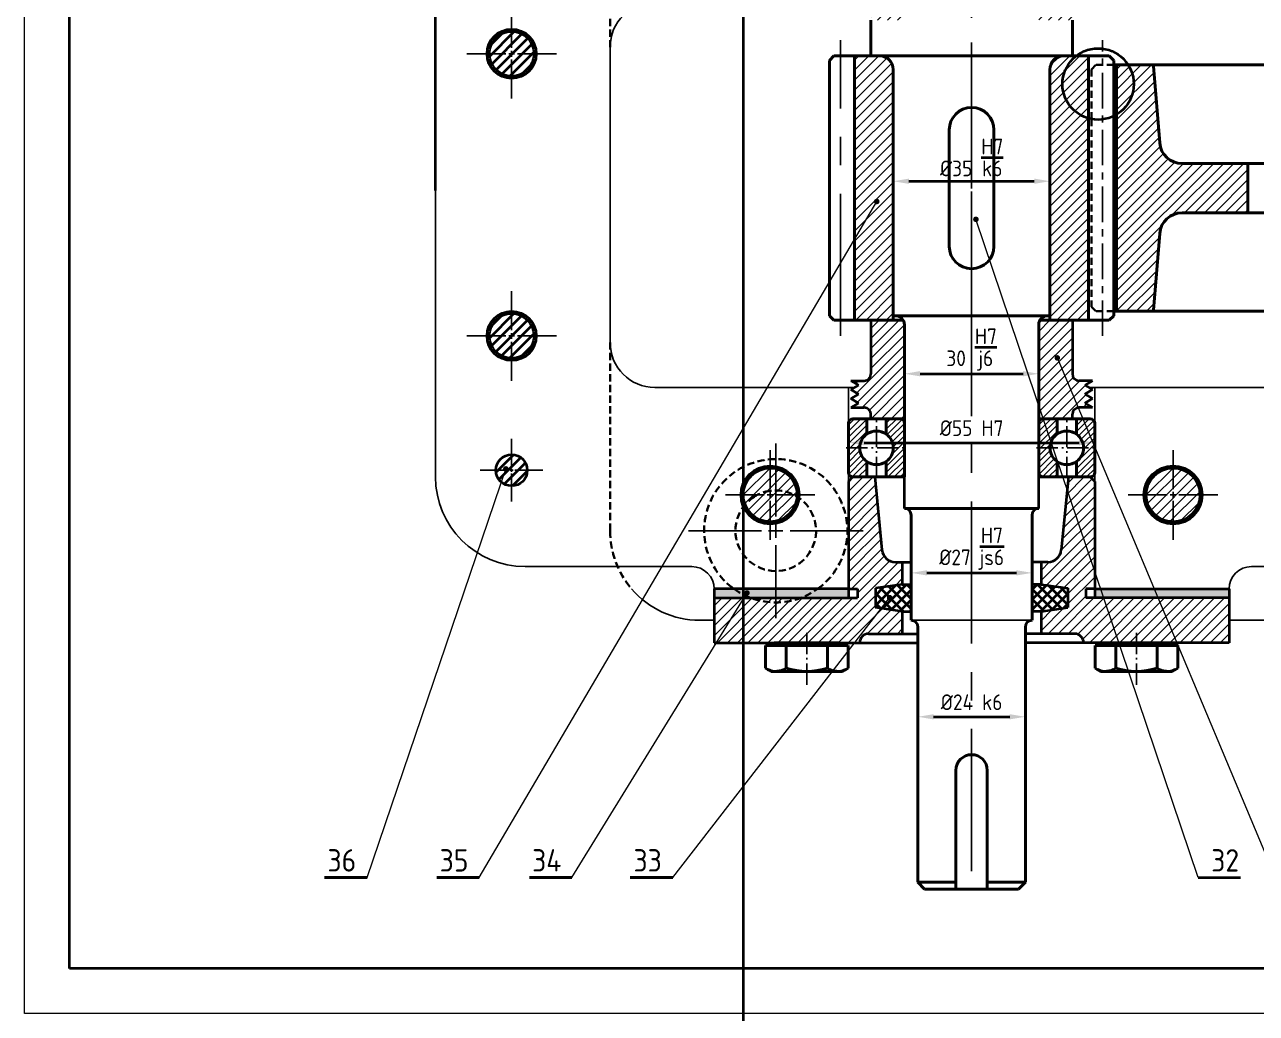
# Model space of a CAD drawing. Header units: millimetres. Extents: x 8200 to 9389, y 625 to 13172.
# Drawn here: x 8199.5 to 8474.7, y 12330.6 to 12551.4 of the extents above; entities that cross this region are included whole.
import ezdxf

# ---------------------------------------------------------------- set-up
doc = ezdxf.new("R2010")
doc.units = ezdxf.units.MM
for name, pattern in [('AM_DIN_G_W050', [13.75, 9.75, -1.5, 1, -1.5]), ('AM_DIN_G_W050x2', [6.875, 4.75, -0.875, 0.375, -0.875]), ('CENTER', [50.8, 31.75, -6.35, 6.35, -6.35]), ('CENTER2', [1.125, 0.75, -0.125, 0.125, -0.125]), ('HIDDEN', [9.525, 6.35, -3.175])]:
    doc.linetypes.add(name, pattern=pattern)
for name, color, linetype, lineweight in [('AM_0', 7, 'Continuous', 50), ('AM_0N', 7, 'Continuous', 50), ('AM_6', 2, 'HIDDEN', 35), ('AM_7', 4, 'AM_DIN_G_W050', 25), ('AM_7N', 4, 'AM_DIN_G_W050', 25), ('AM_8N', 1, 'Continuous', 25), ('CENTER', 1, 'CENTER', 25), ('manh', 3, 'Continuous', 13), ('net dam', 7, 'Continuous', 40)]:
    doc.layers.add(name, color=color, linetype=linetype, lineweight=lineweight)
doc.styles.get("Standard").update_dxf_attribs({"font": 'ISOCP.SHX'})
doc.dimstyles.new('AM_DIN', dxfattribs={"dimtxt": 3.5, "dimasz": 3.5, "dimexe": 1, "dimexo": 1, "dimgap": 1.5, "dimtad": 1, "dimdsep": 46, "dimtxsty": 'Standard', "dimcen": 0, "dimclrd": 256, "dimclre": 256, "dimclrt": 2, "dimadec": 0, "dimazin": 2, "dimtp": 0.1, "dimtm": 0.1, "dimtfac": 0.71, "dimtdec": 3, "dimtmove": 0, "dimatfit": 3, "dimfxl": 1, "dimlwd": -1, "dimlwe": -1, "dimarcsym": 0})
pattern_1 = [(225, (21956.8849, 3727.6277), (1.12253202, -1.12253202), [])]

# ---------------------------------------------------------------- blocks, each defined once
blk = doc.blocks.new('*U12')
at = {"layer": 'CENTER', "color": 0, "linetype": 'CENTER', "transparency": 16777216}
for p, q in [((0, 1.3), (0, 10)), ((-10, 0), (-1.3, 0)), ((1.3, 0), (10, 0)), ((0, -10), (0, -1.3))]:
    blk.add_line(p, q, dxfattribs=at)
at = {"layer": 'CENTER', "color": 0, "linetype": 'Continuous', "transparency": 16777216}
for p, q in [((-0.65, 0), (0.65, 0)), ((0, -0.65), (0, 0.65))]:
    blk.add_line(p, q, dxfattribs=at)
blk = doc.blocks.new('*U18')
at = {"layer": 'CENTER', "color": 0, "linetype": 'CENTER2', "transparency": 16777216}
for p, q in [((0, 3.2), (0, 19.5)), ((-19.5, 0), (-3.2, 0)), ((3.2, 0), (19.5, 0)), ((0, -19.5), (0, -3.2))]:
    blk.add_line(p, q, dxfattribs=at)
at = {"layer": 'CENTER', "color": 0, "linetype": 'Continuous', "transparency": 16777216}
for p, q in [((-1.6, 0), (1.6, 0)), ((0, -1.6), (0, 1.6))]:
    blk.add_line(p, q, dxfattribs=at)
blk = doc.blocks.new('*U21')
at = {"layer": 'CENTER', "color": 0, "linetype": 'CENTER', "transparency": 16777216}
for p, q in [((0, 3.2), (0, 19.5)), ((-19.5, 0), (-3.2, 0)), ((3.2, 0), (19.5, 0)), ((0, -19.5), (0, -3.2))]:
    blk.add_line(p, q, dxfattribs=at)
at = {"layer": 'CENTER', "color": 0, "linetype": 'Continuous', "transparency": 16777216}
for p, q in [((-1.6, 0), (1.6, 0)), ((0, -1.6), (0, 1.6))]:
    blk.add_line(p, q, dxfattribs=at)
blk = doc.blocks.new('*U30')
at = {"layer": 'CENTER', "color": 0, "linetype": 'CENTER', "transparency": 16777216}
for p, q in [((0, 1.3), (0, 10)), ((-10, 0), (-1.3, 0)), ((1.3, 0), (10, 0)), ((0, -10), (0, -1.3))]:
    blk.add_line(p, q, dxfattribs=at)
at = {"layer": 'CENTER', "color": 0, "linetype": 'Continuous', "transparency": 16777216}
for p, q in [((-0.65, 0), (0.65, 0)), ((0, -0.65), (0, 0.65))]:
    blk.add_line(p, q, dxfattribs=at)
blk = doc.blocks.new('*U37')
at = {"layer": 'CENTER', "color": 0, "linetype": 'CENTER', "transparency": 16777216}
for p, q in [((0, 0.7), (0, 7)), ((-7, 0), (-0.7, 0)), ((0.7, 0), (7, 0)), ((0, -7), (0, -0.7))]:
    blk.add_line(p, q, dxfattribs=at)
at = {"layer": 'CENTER', "color": 0, "linetype": 'Continuous', "transparency": 16777216}
for p, q in [((-0.35, 0), (0.35, 0)), ((0, -0.35), (0, 0.35))]:
    blk.add_line(p, q, dxfattribs=at)
blk = doc.blocks.new('*D52')
at = {"layer": 'Defpoints', "color": 0, "transparency": 16777216}
for p in [(8399.06, 12396.84), (8423.06, 12396.84), (8423.06, 12396.84)]:
    blk.add_point(p, dxfattribs=at)
at = {"layer": 'net dam', "linetype": 'ByBlock', "transparency": 16777216}
blk.add_line((8402.56, 12396.84), (8419.56, 12396.84), dxfattribs=at)
at = {"layer": 'net dam', "transparency": 16777216}
for points in [[(8402.56, 12397.42), (8402.56, 12396.25), (8399.06, 12396.84)], [(8419.56, 12397.42), (8419.56, 12396.25), (8423.06, 12396.84)]]:
    blk.add_solid(points, dxfattribs=at)
at = {"layer": 'net dam', "color": 2, "transparency": 16777216, "insert": (8411.06, 12400.09), "char_height": 3.5, "attachment_point": 5}
blk.add_mtext('%%C24{}{\\C2; k6}', dxfattribs=at)
blk = doc.blocks.new('*D53')
at = {"layer": 'Defpoints', "color": 0, "transparency": 16777216}
for p in [(8397.56, 12428.97), (8424.56, 12428.97), (8424.56, 12428.97)]:
    blk.add_point(p, dxfattribs=at)
at = {"layer": 'net dam', "linetype": 'ByBlock', "transparency": 16777216}
blk.add_line((8401.06, 12428.97), (8421.06, 12428.97), dxfattribs=at)
at = {"layer": 'net dam', "transparency": 16777216}
for points in [[(8401.06, 12429.56), (8401.06, 12428.39), (8397.56, 12428.97)], [(8421.06, 12429.56), (8421.06, 12428.39), (8424.56, 12428.97)]]:
    blk.add_solid(points, dxfattribs=at)
at = {"layer": 'net dam', "color": 2, "transparency": 16777216, "insert": (8411.06, 12434.89), "char_height": 3.5, "attachment_point": 5}
blk.add_mtext('%%C27{}{\\C2; \\SH7/js6;}', dxfattribs=at)
blk = doc.blocks.new('*D54')
at = {"layer": 'Defpoints', "color": 0, "transparency": 16777216}
for p in [(8383.56, 12458.03), (8438.56, 12458.03), (8438.56, 12458.03)]:
    blk.add_point(p, dxfattribs=at)
at = {"layer": 'net dam', "linetype": 'ByBlock', "transparency": 16777216}
blk.add_line((8387.06, 12458.03), (8435.06, 12458.03), dxfattribs=at)
at = {"layer": 'net dam', "transparency": 16777216}
for points in [[(8387.06, 12458.62), (8387.06, 12457.45), (8383.56, 12458.03)], [(8435.06, 12458.62), (8435.06, 12457.45), (8438.56, 12458.03)]]:
    blk.add_solid(points, dxfattribs=at)
at = {"layer": 'net dam', "color": 2, "transparency": 16777216, "insert": (8411.06, 12461.28), "char_height": 3.5, "attachment_point": 5}
blk.add_mtext('%%C55{}{\\C2; H7}', dxfattribs=at)
blk = doc.blocks.new('*D55')
at = {"layer": 'Defpoints', "color": 0, "transparency": 16777216}
for p in [(8396.06, 12474.38), (8426.06, 12474.38), (8426.06, 12473.43)]:
    blk.add_point(p, dxfattribs=at)
at = {"layer": 'net dam', "linetype": 'ByBlock', "transparency": 16777216}
for p, q in [((8396.06, 12473.38), (8396.06, 12472.43)), ((8399.56, 12473.43), (8422.56, 12473.43)), ((8426.06, 12473.38), (8426.06, 12472.43))]:
    blk.add_line(p, q, dxfattribs=at)
at = {"layer": 'net dam', "transparency": 16777216}
for points in [[(8399.56, 12474.02), (8399.56, 12472.85), (8396.06, 12473.43)], [(8422.56, 12474.02), (8422.56, 12472.85), (8426.06, 12473.43)]]:
    blk.add_solid(points, dxfattribs=at)
at = {"layer": 'net dam', "color": 2, "transparency": 16777216, "insert": (8411.06, 12479.34), "char_height": 3.5, "attachment_point": 5}
blk.add_mtext('30{}{\\C2; \\SH7/j6;}', dxfattribs=at)
blk = doc.blocks.new('*D56')
at = {"layer": 'Defpoints', "color": 0, "transparency": 16777216}
for p in [(8428.56, 12516.41), (8393.56, 12513.38), (8428.56, 12513.38)]:
    blk.add_point(p, dxfattribs=at)
at = {"layer": 'net dam', "linetype": 'ByBlock', "transparency": 16777216}
for p, q in [((8393.56, 12514.38), (8393.56, 12517.41)), ((8397.06, 12516.41), (8425.06, 12516.41)), ((8428.56, 12514.38), (8428.56, 12517.41))]:
    blk.add_line(p, q, dxfattribs=at)
at = {"layer": 'net dam', "transparency": 16777216}
for points in [[(8397.06, 12517), (8397.06, 12515.83), (8393.56, 12516.41)], [(8425.06, 12517), (8425.06, 12515.83), (8428.56, 12516.41)]]:
    blk.add_solid(points, dxfattribs=at)
at = {"layer": 'net dam', "color": 2, "transparency": 16777216, "insert": (8411.06, 12521.72), "char_height": 3.5, "attachment_point": 5}
blk.add_mtext('%%C35{}{\\C2; \\SH7/k6;}', dxfattribs=at)
blk = doc.blocks.new('*D59')
at = {"layer": 'Defpoints', "color": 0, "transparency": 16777216}
for p in [(8723.31, 12685.32), (8291.32, 12513.38), (8723.31, 12513.38)]:
    blk.add_point(p, dxfattribs=at)
at = {"layer": 'net dam', "linetype": 'ByBlock', "transparency": 16777216}
for p, q in [((8291.32, 12514.38), (8291.32, 12686.32)), ((8723.31, 12514.38), (8723.31, 12686.32)), ((8294.82, 12685.32), (8719.81, 12685.32))]:
    blk.add_line(p, q, dxfattribs=at)
at = {"layer": 'net dam', "transparency": 16777216}
for points in [[(8294.82, 12685.9), (8294.82, 12684.74), (8291.32, 12685.32)], [(8719.81, 12685.9), (8719.81, 12684.74), (8723.31, 12685.32)]]:
    blk.add_solid(points, dxfattribs=at)
at = {"layer": 'net dam', "color": 2, "transparency": 16777216, "insert": (8507.32, 12688.57), "char_height": 3.5, "attachment_point": 5}
blk.add_mtext('432', dxfattribs=at)
blk = doc.blocks.new('*U86')
at = {"layer": 'CENTER', "color": 0, "linetype": 'CENTER', "transparency": 16777216}
for p, q in [((0, 1.3), (0, 10)), ((-10, 0), (-1.3, 0)), ((1.3, 0), (10, 0)), ((0, -10), (0, -1.3))]:
    blk.add_line(p, q, dxfattribs=at)
at = {"layer": 'CENTER', "color": 0, "linetype": 'Continuous', "transparency": 16777216}
for p, q in [((-0.65, 0), (0.65, 0)), ((0, -0.65), (0, 0.65))]:
    blk.add_line(p, q, dxfattribs=at)
blk = doc.blocks.new('*U83')
at = {"layer": 'CENTER', "color": 0, "linetype": 'CENTER', "transparency": 16777216}
for p, q in [((0, 1.3), (0, 10)), ((-10, 0), (-1.3, 0)), ((1.3, 0), (10, 0)), ((0, -10), (0, -1.3))]:
    blk.add_line(p, q, dxfattribs=at)
at = {"layer": 'CENTER', "color": 0, "linetype": 'Continuous', "transparency": 16777216}
for p, q in [((-0.65, 0), (0.65, 0)), ((0, -0.65), (0, 0.65))]:
    blk.add_line(p, q, dxfattribs=at)

msp = doc.modelspace()

# ---------------------------------------------------------------- hatches: boundary and pattern name
at = {"layer": 'manh'}
h = msp.add_hatch(dxfattribs=at)
h.set_pattern_fill('ANSI31', color=256, scale=0.5, angle=180)
h.paths.add_polyline_path([(8436.324, 12559.877), (8438.056, 12560.877), (8435.056, 12560.877, -0.4142136), (8433.556, 12562.377), (8433.556, 12563.373), (8430.131, 12563.373), (8427.056, 12563.373), (8426.056, 12563.373), (8426.056, 12552.377), (8431.056, 12552.377), (8433.556, 12552.377), (8433.556, 12553.377, -0.4142136), (8435.056, 12554.877), (8438.056, 12554.877), (8436.324, 12555.877), (8438.056, 12556.877), (8436.324, 12557.877), (8438.056, 12558.877)])
h.paths.add_polyline_path([(8396.056, 12563.373), (8395.056, 12563.373), (8391.981, 12563.373), (8388.556, 12563.373), (8388.556, 12562.377, -0.4142136), (8387.056, 12560.877), (8384.056, 12560.877), (8385.788, 12559.877), (8384.056, 12558.877), (8385.788, 12557.877), (8384.056, 12556.877), (8385.788, 12555.877), (8384.056, 12554.877), (8387.056, 12554.877, -0.4142136), (8388.556, 12553.377), (8388.556, 12552.377), (8396.056, 12552.377)])
h.paths.add_polyline_path([(8533.563, 12561.873), (8526.067, 12561.873, -0.4142136), (8524.567, 12560.373), (8519.067, 12560.373), (8520.8, 12559.373), (8519.067, 12558.373), (8520.8, 12557.373), (8519.067, 12556.373), (8520.8, 12555.373), (8519.067, 12554.373), (8524.567, 12554.373, -0.4142136), (8526.067, 12552.873), (8526.067, 12547.877), (8533.563, 12547.877)])
h.paths.add_polyline_path([(8593.067, 12558.373), (8591.335, 12559.373), (8593.067, 12560.373), (8585.067, 12560.373, -0.4142136), (8583.567, 12561.873), (8583.457, 12561.873), (8579.567, 12561.873), (8578.567, 12561.873), (8578.567, 12552.873), (8578.563, 12547.877), (8583.567, 12547.877), (8583.567, 12552.873, -0.4142136), (8585.067, 12554.373), (8593.067, 12554.373), (8591.335, 12555.373), (8593.067, 12556.373), (8591.335, 12557.373)])
h.paths.add_polyline_path([(8438.056, 12471.877), (8435.056, 12471.877, -0.4142136), (8433.556, 12473.377), (8433.556, 12485.377), (8426.324, 12485.377, 0.1316525), (8426.056, 12484.377), (8426.056, 12463.377), (8433.556, 12463.377), (8433.556, 12464.377, -0.4142136), (8435.056, 12465.877), (8438.056, 12465.877), (8436.324, 12466.877), (8438.056, 12467.877), (8436.324, 12468.877), (8438.056, 12469.877), (8436.324, 12470.877)])
h.paths.add_polyline_path([(8396.056, 12474.377), (8396.056, 12484.377, 0.1316525), (8395.788, 12485.377), (8388.556, 12485.377), (8388.556, 12473.377, -0.4142136), (8387.056, 12471.877), (8384.056, 12471.877), (8385.788, 12470.877), (8384.056, 12469.877), (8385.788, 12468.877), (8384.056, 12467.877), (8385.788, 12466.877), (8384.056, 12465.877), (8387.056, 12465.877, -0.4142136), (8388.556, 12464.377), (8388.556, 12463.377), (8396.056, 12463.377)])
h.paths.add_polyline_path([(8533.563, 12473.877), (8526.063, 12473.877, -0.4142136), (8524.563, 12472.377), (8519.063, 12472.377), (8520.795, 12471.377), (8519.063, 12470.377), (8520.795, 12469.377), (8519.063, 12468.377), (8520.795, 12467.377), (8519.063, 12466.377), (8524.563, 12466.377, -0.4142136), (8526.063, 12464.877), (8533.563, 12464.877)])
h.paths.add_polyline_path([(8591.331, 12471.377), (8593.063, 12472.377), (8585.063, 12472.377, -0.4142136), (8583.563, 12473.877), (8578.563, 12473.877), (8578.563, 12464.877), (8583.563, 12464.877, -0.4142136), (8585.063, 12466.377), (8593.063, 12466.377), (8591.331, 12467.377), (8593.063, 12468.377), (8591.331, 12469.377), (8593.063, 12470.377)])
h = msp.add_hatch(dxfattribs=at)
h.set_pattern_fill('ANSI31', color=256, scale=0.5, angle=180)
h.set_pattern_definition(pattern_1)
h.paths.add_polyline_path([(8458.05, 12509.377), (8472.75, 12509.377), (8472.75, 12520.377), (8458.05, 12520.377, -0.3908975), (8453.066, 12524.977), (8451.683, 12542.167, 0.3679443), (8451.437, 12542.377), (8443.437, 12542.377), (8443.437, 12487.377), (8451.437, 12487.377, 0.4142136), (8451.687, 12487.627), (8453.066, 12504.778, -0.3908975)])
h.paths.add_polyline_path([(8531.063, 12545.877), (8529.063, 12547.877), (8507.563, 12547.877), (8506.063, 12546.377), (8504.188, 12524.942, -0.3888787), (8499.207, 12520.377), (8484.75, 12520.377), (8484.75, 12509.377), (8499.207, 12509.377, -0.3888787), (8504.188, 12504.813), (8506.063, 12483.377), (8507.563, 12481.877), (8529.063, 12481.877), (8531.063, 12483.877)])
h.paths.add_polyline_path([(8607.938, 12504.813, -0.3888787), (8612.919, 12509.377), (8627.376, 12509.377), (8627.376, 12520.377), (8612.919, 12520.377, -0.3888787), (8607.938, 12524.942), (8606.063, 12546.377), (8604.563, 12547.877), (8583.063, 12547.877), (8581.063, 12545.877), (8581.063, 12483.877), (8583.063, 12481.877), (8604.563, 12481.877), (8606.063, 12483.377)])
h.paths.add_polyline_path([(8654.076, 12520.377), (8639.376, 12520.377), (8639.376, 12509.377), (8654.076, 12509.377, -0.3908975), (8659.06, 12504.778), (8660.443, 12487.588, 0.3679443), (8660.689, 12487.377), (8668.689, 12487.377), (8668.689, 12542.377), (8660.689, 12542.377, 0.4142136), (8660.439, 12542.127), (8659.06, 12524.977, -0.3908975)])
h = msp.add_hatch(dxfattribs=at)
h.set_pattern_fill('ANSI31', color=256, scale=0.5, angle=180)
h.set_pattern_definition(pattern_1)
h.paths.add_polyline_path([(8384.926, 12485.377), (8393.556, 12485.377), (8393.556, 12541.377, 0.4142136), (8390.556, 12544.377), (8384.926, 12544.377)])
h.paths.add_polyline_path([(8437.186, 12544.377), (8431.556, 12544.377, 0.4142136), (8428.556, 12541.377), (8428.556, 12485.377), (8437.186, 12485.377)])
h = msp.add_hatch(color=256, dxfattribs=at)
edge = h.paths.add_edge_path(flags=0)
edge.add_arc((8389.87, 12511.888), 0.625, 0, 360)
h = msp.add_hatch(color=256, dxfattribs=at)
edge = h.paths.add_edge_path(flags=0)
edge.add_arc((8412.013, 12507.912), 0.625, 0, 360)
h = msp.add_hatch(color=256, dxfattribs=at)
edge = h.paths.add_edge_path(flags=0)
edge.add_arc((8430.197, 12476.967), 0.625, 0, 360)
h = msp.add_hatch(color=256, dxfattribs=at)
edge = h.paths.add_edge_path(flags=0)
edge.add_arc((8307.024, 12452.185), 0.625, 0, 360)
h = msp.add_hatch(dxfattribs=at)
h.set_pattern_fill('ANSI31', color=256, scale=0.5, angle=180)
h.set_pattern_definition([(225, (-245.0072, 0), (1.12253202, -1.12253202), [])])
h.paths.add_polyline_path([(8372.056, 12446.377, 1), (8360.056, 12446.377, 1)])
h = msp.add_hatch(dxfattribs=at)
h.set_pattern_fill('ANSI31', color=256, scale=0.5, angle=180)
h.set_pattern_definition([(225, (-155.0072, 0), (1.12253202, -1.12253202), [])])
h.paths.add_polyline_path([(8462.056, 12446.377, 1), (8450.056, 12446.377, 1)])
h = msp.add_hatch(dxfattribs=at)
h.set_pattern_fill('ANSI31', color=256, scale=0.5, angle=180)
h.paths.add_polyline_path([(8432.556, 12425.527), (8432.556, 12421.227), (8426.556, 12420.377), (8426.556, 12415.377), (8434.056, 12415.377, -0.4142136), (8436.056, 12413.377), (8468.556, 12413.377), (8468.556, 12423.377), (8436.556, 12423.377), (8436.556, 12425.377), (8438.556, 12425.377), (8438.556, 12449.377), (8437.556, 12450.377), (8432.706, 12450.377), (8431.076, 12434.079, -0.3853136), (8428.091, 12431.377), (8426.556, 12431.377), (8426.556, 12426.377)])
h.paths.add_polyline_path([(8385.556, 12425.377), (8385.556, 12423.377), (8372.884, 12423.377, -0.1795919), (8361.749, 12423.377), (8353.556, 12423.377), (8353.556, 12413.377), (8386.056, 12413.377, -0.4142136), (8388.056, 12415.377), (8395.556, 12415.377), (8395.556, 12420.377), (8389.556, 12421.227), (8389.556, 12425.527), (8395.556, 12426.377), (8395.556, 12431.377), (8394.021, 12431.377, -0.3853136), (8391.036, 12434.079), (8389.406, 12450.377), (8387.631, 12450.377), (8384.556, 12450.377), (8383.556, 12449.377), (8383.556, 12425.377)])
h.paths.add_polyline_path([(8367.317, 12423.377), (8367.317, 12422.377, 0.0890834), (8372.884, 12423.377)], flags=17)
h.paths.add_polyline_path([(8361.749, 12423.377, 0.0890834), (8367.317, 12422.377), (8367.317, 12423.377)], flags=17)
h = msp.add_hatch(color=256, dxfattribs=at)
edge = h.paths.add_edge_path(flags=0)
edge.add_arc((8360.888, 12424.489), 0.625, 0, 360)
h = msp.add_hatch(color=256, dxfattribs=at)
edge = h.paths.add_edge_path(flags=0)
edge.add_arc((8392.751, 12423.431), 0.625, 0, 360)
at = {"layer": 'net dam'}
h = msp.add_hatch(dxfattribs=at)
h.set_pattern_fill('ANSI31', color=3, scale=0.5)
h.paths.add_polyline_path([(8303.317, 12544.877, 1), (8313.317, 12544.877, 1)])
h.paths.add_polyline_path([(8303.317, 12481.877, 1), (8313.317, 12481.877, 1)])
h = msp.add_hatch(dxfattribs=at)
h.set_pattern_fill('ANSI31', color=3, scale=0.5)
h.paths.add_polyline_path([(8304.817, 12451.877, 1), (8311.817, 12451.877, 1)])
h = msp.add_hatch(dxfattribs=at)
h.set_pattern_fill('ANSI31', color=3, scale=0.5)
h.paths.add_polyline_path([(8363.194, 12446.377), (8361.056, 12446.377, 0.0688623), (8361.244, 12445.02, -0.0428963), (8362.466, 12445.959, -0.0233294)])
h = msp.add_hatch(color=3, dxfattribs=at)
h.dxf.hatch_style = 1
h.paths.add_polyline_path([(8353.556, 12425.377), (8353.556, 12423.377), (8383.556, 12423.377), (8383.556, 12425.377)])
h.paths.add_polyline_path([(8468.556, 12423.377), (8468.556, 12425.377), (8438.556, 12425.377), (8438.556, 12423.377)])
at = {"layer": 'net dam', "ltscale": 0.25}
h = msp.add_hatch(dxfattribs=at)
h.set_pattern_fill('ANSI37', color=3, scale=0.5)
h.paths.add_polyline_path([(8397.556, 12426.377), (8395.556, 12426.377), (8389.556, 12425.527), (8389.556, 12421.227), (8395.556, 12420.377), (8397.556, 12420.377)])
h.paths.add_polyline_path([(8432.556, 12425.527), (8426.556, 12426.377), (8424.556, 12426.377), (8424.556, 12420.377), (8426.556, 12420.377), (8432.556, 12421.227)])

# ---------------------------------------------------------------- linework, layer by layer
for p, q in [((8291.317, 12576.377), (8291.317, 12513.377)), ((8291.317, 12450.377), (8291.317, 12513.377)), ((8340.317, 12470.377), (8384.922, 12470.377)), ((8383.556, 12425.377), (8383.556, 12470.377)), ((8437.19, 12470.377), (8519.063, 12470.377)), ((8438.556, 12425.377), (8438.556, 12470.377)), ((8311.317, 12430.377), (8348.556, 12430.377)), ((8473.556, 12430.377), (8483.563, 12430.377)), ((8353.556, 12425.377), (8383.556, 12425.377)), ((8438.556, 12425.377), (8468.556, 12425.377)), ((8350.317, 12418.377), (8353.556, 12418.377)), ((8397.556, 12418.377), (8424.556, 12418.377)), ((8468.556, 12418.377), (8488.553, 12418.377))]:
    msp.add_line(p, q)
at = {"ltscale": 0.25}
for p in [(8330.317, 12546.377), (8330.317, 12480.377)]:
    msp.add_line(p, (8330.317, 12513.377), dxfattribs=at)
for centre, radius, start, end in [((8340.317, 12546.377), 10, 90, 180), ((8340.317, 12480.377), 10, 180, 270), ((8311.317, 12450.377), 20, 180, 270), ((8348.556, 12425.377), 5, 0, 90), ((8473.556, 12425.377), 5, 90, 180), ((8350.317, 12438.377), 20, 220.5416, 270)]:
    msp.add_arc(centre, radius, start, end)
at = {"layer": 'AM_0'}
for p, q in [((8388.556, 12544.377), (8388.556, 12552.377)), ((8433.556, 12544.377), (8433.556, 12552.377)), ((8379.3, 12543.377), (8380.3, 12544.377)), ((8379.3, 12486.377), (8379.3, 12543.377)), ((8380.3, 12544.377), (8434.4, 12544.377)), ((8384.925, 12485.377), (8384.925, 12544.377)), ((8388.556, 12544.377), (8433.556, 12544.377)), ((8393.556, 12544.377), (8428.556, 12544.377)), ((8434.4, 12544.377), (8441.812, 12544.377)), ((8437.187, 12530.438), (8437.187, 12544.377)), ((8442.812, 12543.377), (8441.812, 12544.377)), ((8442.812, 12530.957), (8442.812, 12543.377)), ((8393.556, 12485.377), (8393.556, 12541.377)), ((8428.556, 12485.377), (8428.556, 12541.377)), ((8446.041, 12542.377), (8442.812, 12542.377)), ((8443.437, 12542.377), (8443.437, 12531.297)), ((8505.713, 12542.377), (8446.041, 12542.377)), ((8451.687, 12542.127), (8453.066, 12524.977)), ((8437.187, 12485.377), (8437.187, 12530.438)), ((8442.812, 12486.377), (8442.812, 12530.957)), ((8443.437, 12531.297), (8443.437, 12487.377)), ((8406.056, 12527.877), (8406.056, 12501.877)), ((8416.056, 12527.877), (8416.056, 12501.877)), ((8458.05, 12520.377), (8499.207, 12520.377)), ((8472.75, 12509.377), (8472.75, 12520.377)), ((8458.05, 12509.377), (8499.207, 12509.377)), ((8451.687, 12487.627), (8453.066, 12504.778)), ((8380.3, 12485.377), (8379.3, 12486.377)), ((8380.3, 12485.377), (8395.788, 12485.377)), ((8393.556, 12486.377), (8428.556, 12486.377)), ((8426.324, 12485.377), (8441.812, 12485.377)), ((8442.812, 12486.377), (8441.812, 12485.377)), ((8505.713, 12487.377), (8442.812, 12487.377)), ((8396.056, 12450.377), (8396.056, 12484.377)), ((8426.056, 12450.377), (8426.056, 12484.377)), ((8396.056, 12443.377), (8426.056, 12443.377)), ((8397.556, 12418.377), (8397.556, 12441.877)), ((8424.556, 12418.377), (8424.556, 12441.877)), ((8399.056, 12406.377), (8399.056, 12416.877)), ((8423.056, 12406.377), (8423.056, 12416.877)), ((8399.056, 12359.877), (8399.056, 12406.377)), ((8423.056, 12359.877), (8423.056, 12406.377)), ((8407.556, 12358.377), (8407.556, 12384.877)), ((8414.556, 12358.377), (8414.556, 12384.877)), ((8399.056, 12359.877), (8400.556, 12358.377)), ((8399.056, 12359.877), (8407.556, 12359.877)), ((8400.556, 12358.377), (8421.556, 12358.377)), ((8414.556, 12359.877), (8423.056, 12359.877)), ((8421.556, 12358.377), (8423.056, 12359.877))]:
    msp.add_line(p, q, dxfattribs=at)
for centre, radius, start, end in [((8390.556, 12541.377), 3, 0, 90), ((8431.556, 12541.377), 3, 90, 180), ((8451.437, 12542.127), 0.25, 0, 90), ((8411.056, 12527.877), 5, 0, 180), ((8458.05, 12525.377), 5, 184.59839, 270), ((8458.05, 12504.377), 5, 90, 175.40161), ((8411.056, 12501.877), 5, 180, 0), ((8394.056, 12484.377), 2, 0, 90), ((8428.056, 12484.377), 2, 90, 180), ((8451.437, 12487.627), 0.25, 270, 0), ((8396.056, 12441.877), 1.5, 0, 90), ((8426.056, 12441.877), 1.5, 90, 180), ((8397.556, 12416.877), 1.5, 0, 90), ((8424.556, 12416.877), 1.5, 90, 180), ((8411.056, 12384.877), 3.5, 0, 180)]:
    msp.add_arc(centre, radius, start, end, dxfattribs=at)
at = {"layer": 'AM_0N'}
for p, q in [((8387.631, 12463.377), (8384.556, 12463.377)), ((8387.631, 12463.377), (8391.981, 12463.377)), ((8387.631, 12463.377), (8387.631, 12459.928)), ((8395.056, 12463.377), (8391.981, 12463.377)), ((8391.981, 12463.377), (8391.981, 12459.928)), ((8395.056, 12463.377), (8396.056, 12463.377)), ((8426.056, 12463.377), (8427.056, 12463.377)), ((8430.131, 12463.377), (8427.056, 12463.377)), ((8430.131, 12463.377), (8434.481, 12463.377)), ((8430.131, 12463.377), (8430.131, 12459.928)), ((8437.556, 12463.377), (8434.481, 12463.377)), ((8434.481, 12463.377), (8434.481, 12459.928)), ((8383.556, 12462.377), (8383.556, 12451.377)), ((8396.056, 12451.377), (8396.056, 12462.377)), ((8426.056, 12451.377), (8426.056, 12462.377)), ((8438.556, 12451.377), (8438.556, 12462.377)), ((8387.631, 12453.827), (8387.631, 12450.377)), ((8391.981, 12453.827), (8391.981, 12450.377)), ((8430.131, 12453.827), (8430.131, 12450.377)), ((8434.481, 12453.827), (8434.481, 12450.377)), ((8387.631, 12450.377), (8384.556, 12450.377)), ((8387.631, 12450.377), (8391.981, 12450.377)), ((8395.056, 12450.377), (8391.981, 12450.377)), ((8395.056, 12450.377), (8396.056, 12450.377)), ((8426.056, 12450.377), (8427.056, 12450.377)), ((8427.056, 12450.377), (8430.131, 12450.377)), ((8430.131, 12450.377), (8434.481, 12450.377)), ((8434.481, 12450.377), (8437.556, 12450.377)), ((8365.01, 12407.693), (8365.01, 12412.777)), ((8365.01, 12412.777), (8366.935, 12412.777)), ((8366.935, 12412.777), (8366.935, 12413.377)), ((8369.25, 12413.377), (8366.935, 12413.377)), ((8366.935, 12412.777), (8381.565, 12412.777)), ((8379.25, 12413.377), (8369.25, 12413.377)), ((8369.629, 12407.693), (8369.629, 12412.777)), ((8378.871, 12407.693), (8378.871, 12412.777)), ((8381.565, 12413.377), (8379.25, 12413.377)), ((8381.565, 12412.777), (8381.565, 12413.377)), ((8381.565, 12412.777), (8383.49, 12412.777)), ((8383.49, 12407.693), (8383.49, 12412.777)), ((8438.622, 12407.693), (8438.622, 12412.777)), ((8438.622, 12412.777), (8440.547, 12412.777)), ((8440.547, 12412.777), (8440.547, 12413.377)), ((8442.862, 12413.377), (8440.547, 12413.377)), ((8440.547, 12412.777), (8455.177, 12412.777)), ((8452.862, 12413.377), (8442.862, 12413.377)), ((8443.241, 12407.693), (8443.241, 12412.777)), ((8452.483, 12407.693), (8452.483, 12412.777)), ((8455.177, 12413.377), (8452.862, 12413.377)), ((8455.177, 12412.777), (8455.177, 12413.377)), ((8455.177, 12412.777), (8457.102, 12412.777)), ((8457.102, 12407.693), (8457.102, 12412.777)), ((8365.01, 12407.693), (8366.25, 12406.977)), ((8382.25, 12406.977), (8366.25, 12406.977)), ((8383.49, 12407.693), (8382.25, 12406.977)), ((8438.622, 12407.693), (8439.862, 12406.977)), ((8455.862, 12406.977), (8439.862, 12406.977)), ((8457.102, 12407.693), (8455.862, 12406.977))]:
    msp.add_line(p, q, dxfattribs=at)
for centre, radius, start, end in [((8384.556, 12462.377), 1, 90, 180), ((8395.056, 12462.377), 1, 0, 90), ((8427.056, 12462.377), 1, 90, 180), ((8437.556, 12462.377), 1, 0, 90), ((8389.806, 12456.877), 3.746, 54.50861, 125.49139), ((8432.306, 12456.877), 3.746, 54.50861, 125.49139), ((8389.806, 12456.877), 3.746, 125.49139, 234.50861), ((8389.806, 12456.877), 3.746, 305.49139, 54.50861), ((8432.306, 12456.877), 3.746, 125.49139, 234.50861), ((8432.306, 12456.877), 3.746, 305.49139, 54.50861), ((8389.806, 12456.877), 3.746, 234.50861, 305.49139), ((8432.306, 12456.877), 3.746, 234.50861, 305.49139), ((8384.556, 12451.377), 1, 180, 270), ((8395.056, 12451.377), 1, 270, 360), ((8427.056, 12451.377), 1, 180, 270), ((8437.556, 12451.377), 1, 270, 360), ((8367.319, 12411.06), 4.083, 244.44687, 304.44687), ((8374.25, 12422.25), 15.273, 252.38753, 287.61247), ((8381.18, 12411.06), 4.083, 235.55313, 295.55313), ((8440.931, 12411.06), 4.083, 244.44687, 304.44687), ((8447.862, 12422.25), 15.273, 252.38753, 287.61247), ((8454.792, 12411.06), 4.083, 235.55313, 295.55313)]:
    msp.add_arc(centre, radius, start, end, dxfattribs=at)
at = {"layer": 'AM_6', "ltscale": 0.25}
for p, q in [((8330.317, 12588.377), (8330.317, 12546.377)), ((8437.812, 12541.377), (8438.812, 12542.377)), ((8437.812, 12541.377), (8437.812, 12530.292)), ((8442.812, 12542.377), (8438.812, 12542.377)), ((8437.812, 12530.292), (8437.812, 12488.377)), ((8437.812, 12488.377), (8438.812, 12487.377)), ((8442.812, 12487.377), (8438.812, 12487.377)), ((8330.317, 12438.377), (8330.317, 12480.377))]:
    msp.add_line(p, q, dxfattribs=at)
for centre, radius, start, end in [((8367.317, 12438.377), 16, 305.65909, 234.34091), ((8367.317, 12438.377), 16, 305.65909, 234.34091), ((8367.317, 12438.377), 9, 122.61177, 98.05358), ((8367.317, 12438.377), 9, 98.05358, 122.61177), ((8350.317, 12438.377), 20, 180, 220.5416), ((8367.317, 12438.377), 16, 234.34091, 305.65909)]:
    msp.add_arc(centre, radius, start, end, dxfattribs=at)
at = {"layer": 'AM_7'}
for p, q in [((8384.926, 12485.377), (8384.926, 12544.377)), ((8437.186, 12485.377), (8437.186, 12544.377))]:
    msp.add_line(p, q, dxfattribs=at)
at = {"layer": 'AM_7N', "linetype": 'AM_DIN_G_W050x2'}
for p, q in [((8389.806, 12450.131), (8389.806, 12463.624)), ((8432.306, 12450.131), (8432.306, 12463.624)), ((8383.06, 12456.877), (8396.552, 12456.877)), ((8425.56, 12456.877), (8439.052, 12456.877))]:
    msp.add_line(p, q, dxfattribs=at)
at = {"layer": 'AM_8N'}
msp.add_line((8434.574, 12463.377), (8434.481, 12463.285), dxfattribs=at)
at = {"layer": 'CENTER'}
for p, q in [((8411.056, 12362.377), (8411.056, 12612.377)), ((8381.8, 12481.877), (8381.8, 12547.877)), ((8411.056, 12482.377), (8411.056, 12547.377))]:
    msp.add_line(p, q, dxfattribs=at)
at = {"layer": 'CENTER', "ltscale": 0.25}
msp.add_line((8440.312, 12481.877), (8440.312, 12547.877), dxfattribs=at)
at = {"layer": 'CENTER', "linetype": 'AM_DIN_G_W050x2'}
for p, q in [((8374.25, 12403.977), (8374.25, 12416.015)), ((8447.862, 12403.977), (8447.862, 12416.015))]:
    msp.add_line(p, q, dxfattribs=at)
at = {"layer": 'manh'}
for p, q in [((8301.082, 12360.966), (8389.87, 12511.888)), ((8461.624, 12360.966), (8412.013, 12507.912)), ((8478.917, 12360.966), (8429.983, 12477.537)), ((8384.935, 12463.377), (8383.556, 12461.998)), ((8386.314, 12463.377), (8383.556, 12460.62)), ((8387.631, 12463.316), (8383.556, 12459.241)), ((8392.954, 12463.377), (8391.981, 12462.404)), ((8394.333, 12463.377), (8391.981, 12461.025)), ((8395.57, 12463.235), (8392.141, 12459.807)), ((8427.425, 12463.377), (8426.056, 12462.008)), ((8428.804, 12463.377), (8426.056, 12460.629)), ((8430.131, 12463.325), (8426.056, 12459.25)), ((8435.952, 12463.377), (8434.481, 12461.906)), ((8437.331, 12463.377), (8434.481, 12460.527)), ((8438.336, 12463.003), (8434.907, 12459.574)), ((8387.631, 12461.937), (8383.556, 12457.862)), ((8387.631, 12460.558), (8383.556, 12456.483)), ((8396.056, 12462.343), (8392.818, 12459.105)), ((8396.056, 12460.964), (8393.306, 12458.214)), ((8430.131, 12461.946), (8426.056, 12457.871)), ((8430.131, 12460.567), (8426.056, 12456.492)), ((8438.556, 12461.844), (8435.518, 12458.806)), ((8438.556, 12460.465), (8435.927, 12457.837)), ((8386.151, 12457.699), (8383.556, 12455.104)), ((8396.056, 12458.206), (8393.248, 12455.398)), ((8396.056, 12459.585), (8393.547, 12457.076)), ((8428.654, 12457.711), (8426.056, 12455.114)), ((8438.556, 12457.708), (8434.481, 12453.633)), ((8438.556, 12459.086), (8436.039, 12456.57)), ((8386.108, 12456.277), (8383.556, 12453.725)), ((8386.441, 12455.231), (8383.556, 12452.346)), ((8396.056, 12456.827), (8391.981, 12452.752)), ((8396.056, 12455.448), (8391.981, 12451.373)), ((8428.607, 12456.285), (8426.056, 12453.735)), ((8428.938, 12455.238), (8426.056, 12452.356)), ((8438.556, 12456.329), (8434.481, 12452.254)), ((8438.556, 12454.95), (8434.481, 12450.875)), ((8276.012, 12360.966), (8307.147, 12452.546)), ((8386.992, 12454.404), (8383.618, 12451.03)), ((8387.631, 12453.664), (8384.363, 12450.396)), ((8387.631, 12452.285), (8385.723, 12450.377)), ((8396.056, 12454.07), (8392.364, 12450.377)), ((8396.056, 12452.691), (8393.742, 12450.377)), ((8429.488, 12454.409), (8426.116, 12451.037)), ((8430.131, 12453.673), (8426.855, 12450.398)), ((8430.131, 12452.294), (8428.214, 12450.377)), ((8438.556, 12453.571), (8435.362, 12450.377)), ((8438.556, 12452.192), (8436.741, 12450.377)), ((8387.631, 12450.906), (8387.102, 12450.377)), ((8396.053, 12451.31), (8395.124, 12450.38)), ((8430.131, 12450.915), (8429.593, 12450.377)), ((8321.787, 12360.966), (8360.888, 12424.489)), ((8344.32, 12360.966), (8392.751, 12423.431))]:
    msp.add_line(p, q, dxfattribs=at)
msp.add_lwpolyline([(8199.54, 12330.619), (8199.54, 13171.619), (9388.54, 13171.619), (9388.54, 12330.619), (8199.54, 12330.619)], close=True, dxfattribs=at)
at = {"layer": 'net dam'}
for p, q in [((8388.556, 12485.377), (8388.556, 12473.377)), ((8388.556, 12485.377), (8395.788, 12485.377)), ((8433.556, 12485.377), (8426.324, 12485.377)), ((8433.556, 12485.377), (8433.556, 12473.377)), ((8396.056, 12474.377), (8396.056, 12463.377)), ((8426.056, 12474.377), (8426.056, 12463.377)), ((8384.056, 12471.877), (8387.056, 12471.877)), ((8384.056, 12471.877), (8385.788, 12470.877)), ((8438.056, 12471.877), (8435.056, 12471.877)), ((8438.056, 12471.877), (8435.056, 12471.877)), ((8438.056, 12471.877), (8436.324, 12470.877)), ((8385.788, 12470.877), (8384.056, 12469.877)), ((8384.056, 12469.877), (8385.788, 12468.877)), ((8385.788, 12468.877), (8384.056, 12467.877)), ((8436.324, 12470.877), (8438.056, 12469.877)), ((8438.056, 12469.877), (8436.324, 12468.877)), ((8436.324, 12468.877), (8438.056, 12467.877)), ((8384.056, 12467.877), (8385.788, 12466.877)), ((8385.788, 12466.877), (8384.056, 12465.877)), ((8384.056, 12465.877), (8387.056, 12465.877)), ((8438.056, 12465.877), (8435.056, 12465.877)), ((8438.056, 12465.877), (8435.056, 12465.877)), ((8438.056, 12467.877), (8436.324, 12466.877)), ((8436.324, 12466.877), (8438.056, 12465.877)), ((8388.556, 12463.377), (8388.556, 12464.377)), ((8388.556, 12463.377), (8396.056, 12463.377)), ((8433.556, 12463.377), (8426.056, 12463.377)), ((8433.556, 12463.377), (8433.556, 12464.377)), ((8383.556, 12449.377), (8384.556, 12450.377)), ((8383.556, 12449.377), (8383.556, 12423.377)), ((8389.406, 12450.377), (8391.036, 12434.079)), ((8396.056, 12443.377), (8396.056, 12450.377)), ((8426.056, 12443.377), (8426.056, 12450.377)), ((8432.706, 12450.377), (8431.076, 12434.079)), ((8438.556, 12449.377), (8437.556, 12450.377)), ((8438.556, 12449.377), (8438.556, 12423.377)), ((8394.021, 12431.377), (8397.556, 12431.377)), ((8395.556, 12431.377), (8395.556, 12426.377)), ((8428.091, 12431.377), (8424.556, 12431.377)), ((8426.556, 12431.377), (8426.556, 12426.377)), ((8383.556, 12425.377), (8353.556, 12425.377)), ((8353.556, 12425.377), (8353.556, 12423.377)), ((8383.556, 12425.377), (8385.556, 12425.377)), ((8385.556, 12425.377), (8385.556, 12423.377)), ((8395.556, 12426.377), (8389.556, 12425.527)), ((8389.556, 12425.527), (8389.556, 12421.227)), ((8395.556, 12426.377), (8397.556, 12426.377)), ((8426.556, 12426.377), (8424.556, 12426.377)), ((8426.556, 12426.377), (8432.556, 12425.527)), ((8432.556, 12425.527), (8432.556, 12421.227)), ((8438.556, 12425.377), (8436.556, 12425.377)), ((8436.556, 12425.377), (8436.556, 12423.377)), ((8438.556, 12425.377), (8468.556, 12425.377)), ((8468.556, 12425.377), (8468.556, 12423.377)), ((8353.556, 12423.377), (8353.556, 12413.377)), ((8353.556, 12423.377), (8385.556, 12423.377)), ((8468.556, 12423.377), (8436.556, 12423.377)), ((8468.556, 12423.377), (8468.556, 12413.377)), ((8395.556, 12420.377), (8389.556, 12421.227)), ((8395.556, 12420.377), (8395.556, 12415.377)), ((8395.556, 12420.377), (8397.556, 12420.377)), ((8426.556, 12420.377), (8424.556, 12420.377)), ((8426.556, 12420.377), (8432.556, 12421.227)), ((8426.556, 12420.377), (8426.556, 12415.377)), ((8388.056, 12415.377), (8399.056, 12415.377)), ((8434.056, 12415.377), (8423.056, 12415.377)), ((8353.556, 12413.377), (8399.056, 12413.377)), ((8468.556, 12413.377), (8423.056, 12413.377)), ((8276.012, 12360.966), (8266.512, 12360.966)), ((8266.512, 12360.966), (8276.012, 12360.966)), ((8301.082, 12360.966), (8291.582, 12360.966)), ((8291.582, 12360.966), (8301.082, 12360.966)), ((8321.787, 12360.966), (8312.287, 12360.966)), ((8312.287, 12360.966), (8321.787, 12360.966)), ((8344.32, 12360.966), (8334.82, 12360.966)), ((8334.82, 12360.966), (8344.32, 12360.966)), ((8461.624, 12360.966), (8471.124, 12360.966)), ((8461.624, 12360.966), (8471.124, 12360.966))]:
    msp.add_line(p, q, dxfattribs=at)
msp.add_xline((8360.056, 12859.853), (0, -1), dxfattribs=at)
msp.add_lwpolyline([(8209.54, 12340.619), (8209.54, 13161.619), (9378.54, 13161.619), (9378.54, 12340.619)], close=True, dxfattribs=at)
for centre, radius in [((8308.317, 12544.877), 5.5), ((8308.317, 12544.877), 5), ((8439.316, 12538.112), 7.964), ((8308.317, 12481.877), 5.5), ((8308.317, 12481.877), 5), ((8308.317, 12451.877), 3.5), ((8366.056, 12446.377), 6.5), ((8366.056, 12446.377), 6), ((8456.056, 12446.377), 6.5), ((8456.056, 12446.377), 6)]:
    msp.add_circle(centre, radius, dxfattribs=at)
for centre, radius, start, end in [((8387.056, 12473.377), 1.5, 270, 0), ((8435.056, 12473.377), 1.5, 180, 270), ((8387.056, 12464.377), 1.5, 0, 90), ((8435.056, 12464.377), 1.5, 90, 180), ((8394.021, 12434.377), 3, 185.71059, 270), ((8428.091, 12434.377), 3, 270, 354.28941), ((8388.056, 12413.377), 2, 90, 180), ((8434.056, 12413.377), 2, 0, 90)]:
    msp.add_arc(centre, radius, start, end, dxfattribs=at)

# ---------------------------------------------------------------- block references
at = {"layer": 'CENTER', "linetype": 'CENTER'}
for name, p in [('*U12', (8308.317, 12544.877)), ('*U30', (8308.317, 12481.877)), ('*U37', (8308.317, 12451.877)), ('*U21', (8367.317, 12438.377)), ('*U86', (8366.056, 12446.377)), ('*U83', (8456.056, 12446.377))]:
    msp.add_blockref(name, p, dxfattribs=at)
at = {"layer": 'CENTER', "linetype": 'CENTER2'}
msp.add_blockref('*U18', (8367.317, 12438.377), dxfattribs=at)

# ---------------------------------------------------------------- texts
at = {"layer": 'net dam', "color": 7, "char_height": 5, "attachment_point": 8}
for s, insert in [('36', (8270.387, 12362.278)), ('35', (8295.457, 12362.278)), ('34', (8316.162, 12362.278)), ('33', (8338.695, 12362.278)), ('32', (8467.687, 12362.278))]:
    msp.add_mtext(s, dxfattribs=dict(at, insert=insert))

# ---------------------------------------------------------------- dimensions: what is measured, and where the dimension line sits
at = {"layer": 'net dam'}
dim = msp.add_linear_dim(base=(8723.314, 12685.322), p1=(8291.317, 12513.377), p2=(8723.314, 12513.377), dimstyle='AM_DIN', dxfattribs=at)
dim.commit()
dim.dimension.update_dxf_attribs({"geometry": '*D59', "text_midpoint": (8507.316, 12688.572)})
dim = msp.add_linear_dim(base=(8428.556, 12516.413), p1=(8393.556, 12513.377), p2=(8428.556, 12513.377), text='<>{}{\\C2; \\SH7/k6;}', dimstyle='AM_DIN', override={"dimpost": '%%C<>'}, dxfattribs=at)
dim.commit()
dim.dimension.update_dxf_attribs({"geometry": '*D56', "text_midpoint": (8411.056, 12521.725)})
dim = msp.add_linear_dim(base=(8426.056, 12473.433), p1=(8396.056, 12474.377), p2=(8426.056, 12474.377), text='<>{}{\\C2; \\SH7/j6;}', dimstyle='AM_DIN', dxfattribs=at)
dim.commit()
dim.dimension.update_dxf_attribs({"geometry": '*D55', "text_midpoint": (8411.056, 12473.433), "dimtype": 160})
for base, p1, p2, text, picture, middle in [((8438.556, 12458.033), (8383.556, 12458.033), (8438.556, 12458.033), '<>{}{\\C2; H7}', '*D54', (8411.056, 12461.283)), ((8424.556, 12428.973), (8397.556, 12428.973), (8424.556, 12428.973), '<>{}{\\C2; \\SH7/js6;}', '*D53', (8411.056, 12434.886)), ((8423.056, 12396.835), (8399.056, 12396.835), (8423.056, 12396.835), '<>{}{\\C2; k6}', '*D52', (8411.056, 12400.086))]:
    dim = msp.add_linear_dim(base=base, p1=p1, p2=p2, angle=180, text=text, dimstyle='AM_DIN', override={"dimpost": '%%C<>'}, dxfattribs=at)
    dim.commit()
    dim.dimension.update_dxf_attribs({"geometry": picture, "text_midpoint": middle})

doc.saveas('drawing.dxf')
